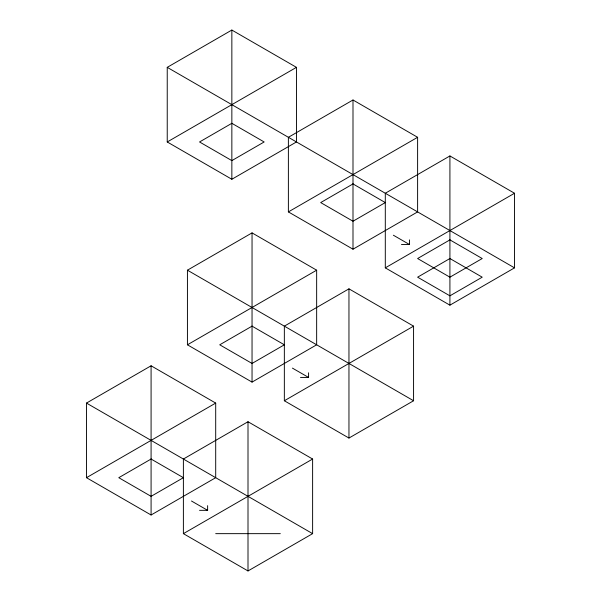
<?xml version="1.0" encoding="UTF-8"?>
<svg xmlns="http://www.w3.org/2000/svg" width="601" height="601" viewBox="0 0 601 601"><rect width="100%" height="100%" fill="white"/><g stroke="black" fill="none" stroke-linecap="round" stroke-linejoin="round"><path stroke-width="0.9" d="M167.236 67.35L231.851 30.05L296.458 67.35L296.458 141.964L231.851 179.263L167.236 141.964L167.236 67.35L514.524 267.858L514.524 193.252L449.916 155.952L385.301 193.252L385.301 267.858L449.916 305.165L514.524 267.858M167.236 141.964L296.458 67.35M352.997 99.991L288.382 137.298L288.382 211.905L352.997 249.205L417.612 211.905L417.612 137.298L352.997 99.991L352.997 249.205M187.429 270.187L252.044 232.887L316.652 270.187L316.652 344.801L252.044 382.101L187.429 344.801L187.429 270.187L413.571 400.754L413.571 326.148L348.956 288.841L284.348 326.148L284.348 400.754L348.956 438.054L413.571 400.754M288.382 211.905L417.612 137.298M86.476 403.083L151.084 365.784L215.699 403.083L215.699 477.69L151.084 514.997L86.476 477.69L86.476 403.083L312.618 533.65L312.618 459.036L248.003 421.737L183.388 459.036L183.388 533.65L248.003 570.95L312.618 533.65M187.429 344.801L316.652 270.187M385.301 267.858L514.524 193.252M86.476 477.69L215.699 403.083M284.348 400.754L413.571 326.148M183.388 533.65L312.618 459.036M401.453 244.547L409.529 244.547L409.529 239.882M300.5 377.436L308.576 377.436L308.576 372.778M199.547 510.332L207.623 510.332L207.623 505.666M215.699 533.65L280.306 533.65M393.377 235.216L409.529 244.547M292.424 368.113L308.576 377.436M191.471 501.009L207.623 510.332M449.916 155.952L449.916 305.165M348.956 288.841L348.956 438.054M252.044 232.887L252.044 382.101M248.003 421.737L248.003 570.95M231.851 30.05L231.851 179.263M151.084 365.784L151.084 514.997M231.851 123.31L199.547 141.964L231.851 160.61L264.155 141.964L231.851 123.31M352.997 183.929L320.694 202.582L352.997 221.228L385.301 202.582L352.997 183.929M252.044 326.148L219.733 344.801L252.044 363.447L284.348 344.801L252.044 326.148M449.916 239.882L417.612 258.535L449.916 277.181L482.22 258.535L449.916 239.882M449.916 258.535L417.612 277.181L449.916 295.835L482.22 277.181L449.916 258.535M151.084 459.044L118.78 477.69L151.084 496.343L183.388 477.69L151.084 459.044"/></g></svg>
